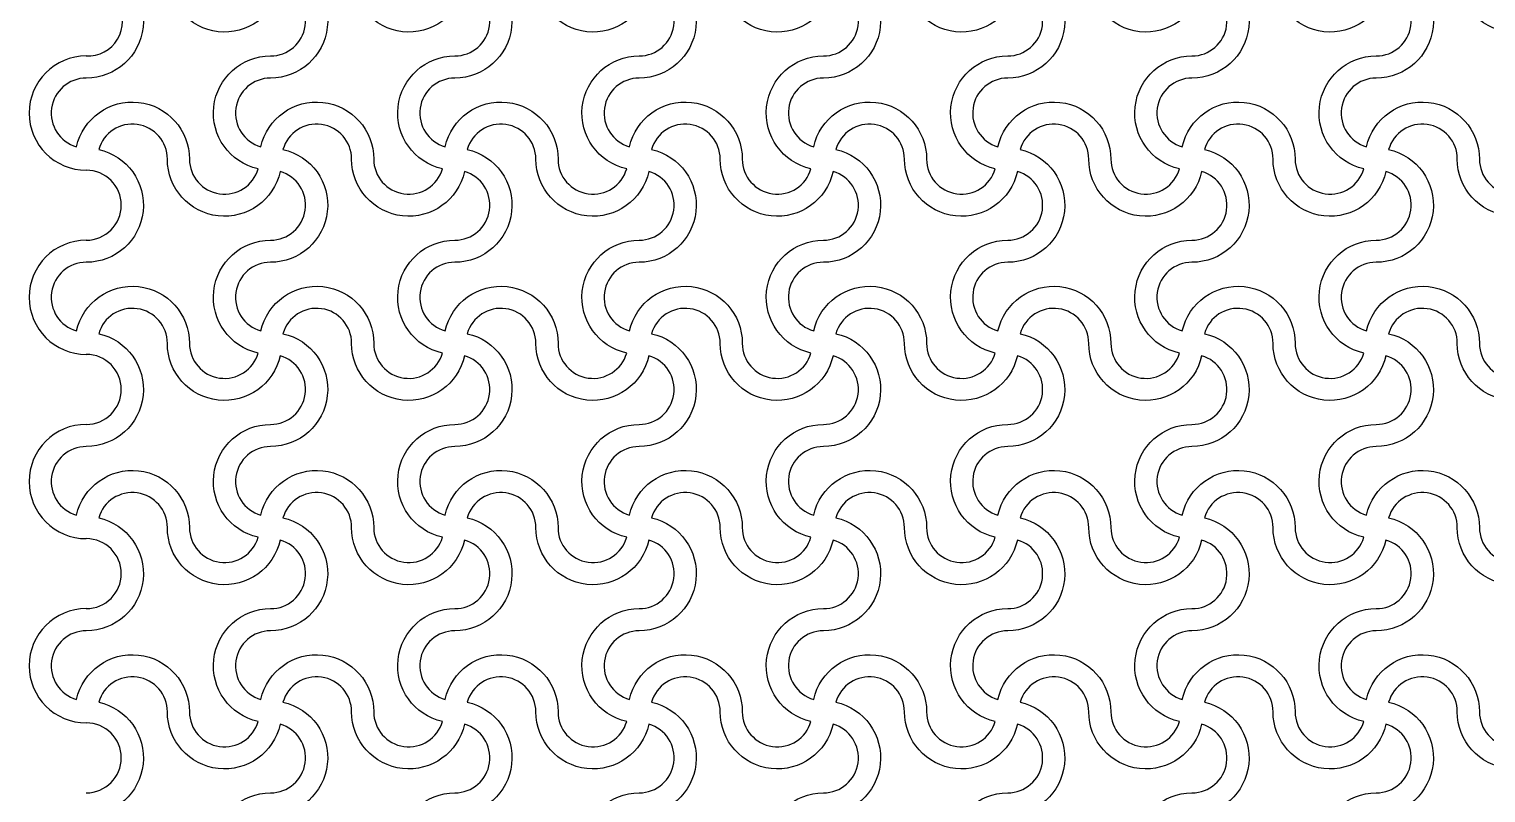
# Model space of a CAD drawing. Header units: millimetres. Extents: x 24 to 345, y 12 to 201.
# Drawn here: x 261.385 to 264.546, y 109.706 to 111.364 of the extents above; entities that cross this region are included whole.
import ezdxf

# ---------------------------------------------------------------- set-up
doc = ezdxf.new("R2010")
doc.units = ezdxf.units.MM
doc.header["$MEASUREMENT"] = 0
doc.layers.add('5th metal (rf+ground)', color=240, linetype='Continuous')

msp = doc.modelspace()

# ---------------------------------------------------------------- linework, layer by layer
at = {"layer": '5th metal (rf+ground)'}
for points in [[(261.92956, 111.4546, -0.8959788), (261.68453, 111.48156, 0.8687853), (261.5355, 111.5026, -0.8959788), (261.50853, 111.25756, 0.8687853), (261.4875, 111.10853, -0.8959788), (261.73253, 111.08156, 0.8687853), (261.88156, 111.06053, -0.8959788), (261.90853, 111.30556, 0.8687853)], [(261.92956, 111.4546, -0.8959788), (261.68453, 111.48156, 0.8687853), (261.5355, 111.5026, -0.8959788), (261.50853, 111.25756, 0.8687853), (261.4875, 111.10853, -0.8959788), (261.73253, 111.08156, 0.8687853), (261.88156, 111.06053, -0.8959788), (261.90853, 111.30556, 0.8687853)], [(261.92956, 111.4546, -0.8959788), (261.68453, 111.48156, 0.8687853), (261.5355, 111.5026, -0.8959788), (261.50853, 111.25756, 0.8687853), (261.4875, 111.10853, -0.8959788), (261.73253, 111.08156, 0.8687853), (261.88156, 111.06053, -0.8959788), (261.90853, 111.30556, 0.8687853)], [(261.92956, 111.4546, -0.8959788), (261.68453, 111.48156, 0.8687853), (261.5355, 111.5026, -0.8959788), (261.50853, 111.25756, 0.8687853), (261.4875, 111.10853, -0.8959788), (261.73253, 111.08156, 0.8687853), (261.88156, 111.06053, -0.8959788), (261.90853, 111.30556, 0.8687853)], [(262.32956, 111.4546, -0.8959788), (262.08453, 111.48156, 0.8687853), (261.9355, 111.5026, -0.8959788), (261.90853, 111.25756, 0.8687853), (261.8875, 111.10853, -0.8959788), (262.13253, 111.08156, 0.8687853), (262.28156, 111.06053, -0.8959788), (262.30853, 111.30556, 0.8687853)], [(262.32956, 111.4546, -0.8959788), (262.08453, 111.48156, 0.8687853), (261.9355, 111.5026, -0.8959788), (261.90853, 111.25756, 0.8687853), (261.8875, 111.10853, -0.8959788), (262.13253, 111.08156, 0.8687853), (262.28156, 111.06053, -0.8959788), (262.30853, 111.30556, 0.8687853)], [(262.32956, 111.4546, -0.8959788), (262.08453, 111.48156, 0.8687853), (261.9355, 111.5026, -0.8959788), (261.90853, 111.25756, 0.8687853), (261.8875, 111.10853, -0.8959788), (262.13253, 111.08156, 0.8687853), (262.28156, 111.06053, -0.8959788), (262.30853, 111.30556, 0.8687853)], [(262.32956, 111.4546, -0.8959788), (262.08453, 111.48156, 0.8687853), (261.9355, 111.5026, -0.8959788), (261.90853, 111.25756, 0.8687853), (261.8875, 111.10853, -0.8959788), (262.13253, 111.08156, 0.8687853), (262.28156, 111.06053, -0.8959788), (262.30853, 111.30556, 0.8687853)], [(262.72956, 111.4546, -0.8959788), (262.48453, 111.48156, 0.8687853), (262.3355, 111.5026, -0.8959788), (262.30853, 111.25756, 0.8687853), (262.2875, 111.10853, -0.8959788), (262.53253, 111.08156, 0.8687853), (262.68156, 111.06053, -0.8959788), (262.70853, 111.30556, 0.8687853)], [(262.72956, 111.4546, -0.8959788), (262.48453, 111.48156, 0.8687853), (262.3355, 111.5026, -0.8959788), (262.30853, 111.25756, 0.8687853), (262.2875, 111.10853, -0.8959788), (262.53253, 111.08156, 0.8687853), (262.68156, 111.06053, -0.8959788), (262.70853, 111.30556, 0.8687853)], [(262.72956, 111.4546, -0.8959788), (262.48453, 111.48156, 0.8687853), (262.3355, 111.5026, -0.8959788), (262.30853, 111.25756, 0.8687853), (262.2875, 111.10853, -0.8959788), (262.53253, 111.08156, 0.8687853), (262.68156, 111.06053, -0.8959788), (262.70853, 111.30556, 0.8687853)], [(262.72956, 111.4546, -0.8959788), (262.48453, 111.48156, 0.8687853), (262.3355, 111.5026, -0.8959788), (262.30853, 111.25756, 0.8687853), (262.2875, 111.10853, -0.8959788), (262.53253, 111.08156, 0.8687853), (262.68156, 111.06053, -0.8959788), (262.70853, 111.30556, 0.8687853)], [(263.12956, 111.4546, -0.8959788), (262.88453, 111.48156, 0.8687853), (262.7355, 111.5026, -0.8959788), (262.70853, 111.25756, 0.8687853), (262.6875, 111.10853, -0.8959788), (262.93253, 111.08156, 0.8687853), (263.08156, 111.06053, -0.8959788), (263.10853, 111.30556, 0.8687853)], [(263.12956, 111.4546, -0.8959788), (262.88453, 111.48156, 0.8687853), (262.7355, 111.5026, -0.8959788), (262.70853, 111.25756, 0.8687853), (262.6875, 111.10853, -0.8959788), (262.93253, 111.08156, 0.8687853), (263.08156, 111.06053, -0.8959788), (263.10853, 111.30556, 0.8687853)], [(263.12956, 111.4546, -0.8959788), (262.88453, 111.48156, 0.8687853), (262.7355, 111.5026, -0.8959788), (262.70853, 111.25756, 0.8687853), (262.6875, 111.10853, -0.8959788), (262.93253, 111.08156, 0.8687853), (263.08156, 111.06053, -0.8959788), (263.10853, 111.30556, 0.8687853)], [(263.12956, 111.4546, -0.8959788), (262.88453, 111.48156, 0.8687853), (262.7355, 111.5026, -0.8959788), (262.70853, 111.25756, 0.8687853), (262.6875, 111.10853, -0.8959788), (262.93253, 111.08156, 0.8687853), (263.08156, 111.06053, -0.8959788), (263.10853, 111.30556, 0.8687853)], [(263.52956, 111.4546, -0.8959788), (263.28453, 111.48156, 0.8687853), (263.1355, 111.5026, -0.8959788), (263.10853, 111.25756, 0.8687853), (263.0875, 111.10853, -0.8959788), (263.33253, 111.08156, 0.8687853), (263.48156, 111.06053, -0.8959788), (263.50853, 111.30556, 0.8687853)], [(263.52956, 111.4546, -0.8959788), (263.28453, 111.48156, 0.8687853), (263.1355, 111.5026, -0.8959788), (263.10853, 111.25756, 0.8687853), (263.0875, 111.10853, -0.8959788), (263.33253, 111.08156, 0.8687853), (263.48156, 111.06053, -0.8959788), (263.50853, 111.30556, 0.8687853)], [(263.52956, 111.4546, -0.8959788), (263.28453, 111.48156, 0.8687853), (263.1355, 111.5026, -0.8959788), (263.10853, 111.25756, 0.8687853), (263.0875, 111.10853, -0.8959788), (263.33253, 111.08156, 0.8687853), (263.48156, 111.06053, -0.8959788), (263.50853, 111.30556, 0.8687853)], [(263.52956, 111.4546, -0.8959788), (263.28453, 111.48156, 0.8687853), (263.1355, 111.5026, -0.8959788), (263.10853, 111.25756, 0.8687853), (263.0875, 111.10853, -0.8959788), (263.33253, 111.08156, 0.8687853), (263.48156, 111.06053, -0.8959788), (263.50853, 111.30556, 0.8687853)], [(263.92956, 111.4546, -0.8959788), (263.68453, 111.48156, 0.8687853), (263.5355, 111.5026, -0.8959788), (263.50853, 111.25756, 0.8687853), (263.4875, 111.10853, -0.8959788), (263.73253, 111.08156, 0.8687853), (263.88156, 111.06053, -0.8959788), (263.90853, 111.30556, 0.8687853)], [(263.92956, 111.4546, -0.8959788), (263.68453, 111.48156, 0.8687853), (263.5355, 111.5026, -0.8959788), (263.50853, 111.25756, 0.8687853), (263.4875, 111.10853, -0.8959788), (263.73253, 111.08156, 0.8687853), (263.88156, 111.06053, -0.8959788), (263.90853, 111.30556, 0.8687853)], [(263.92956, 111.4546, -0.8959788), (263.68453, 111.48156, 0.8687853), (263.5355, 111.5026, -0.8959788), (263.50853, 111.25756, 0.8687853), (263.4875, 111.10853, -0.8959788), (263.73253, 111.08156, 0.8687853), (263.88156, 111.06053, -0.8959788), (263.90853, 111.30556, 0.8687853)], [(263.92956, 111.4546, -0.8959788), (263.68453, 111.48156, 0.8687853), (263.5355, 111.5026, -0.8959788), (263.50853, 111.25756, 0.8687853), (263.4875, 111.10853, -0.8959788), (263.73253, 111.08156, 0.8687853), (263.88156, 111.06053, -0.8959788), (263.90853, 111.30556, 0.8687853)], [(264.32956, 111.4546, -0.8959788), (264.08453, 111.48156, 0.8687853), (263.9355, 111.5026, -0.8959788), (263.90853, 111.25756, 0.8687853), (263.8875, 111.10853, -0.8959788), (264.13253, 111.08156, 0.8687853), (264.28156, 111.06053, -0.8959788), (264.30853, 111.30556, 0.8687853)], [(264.32956, 111.4546, -0.8959788), (264.08453, 111.48156, 0.8687853), (263.9355, 111.5026, -0.8959788), (263.90853, 111.25756, 0.8687853), (263.8875, 111.10853, -0.8959788), (264.13253, 111.08156, 0.8687853), (264.28156, 111.06053, -0.8959788), (264.30853, 111.30556, 0.8687853)], [(264.32956, 111.4546, -0.8959788), (264.08453, 111.48156, 0.8687853), (263.9355, 111.5026, -0.8959788), (263.90853, 111.25756, 0.8687853), (263.8875, 111.10853, -0.8959788), (264.13253, 111.08156, 0.8687853), (264.28156, 111.06053, -0.8959788), (264.30853, 111.30556, 0.8687853)], [(264.32956, 111.4546, -0.8959788), (264.08453, 111.48156, 0.8687853), (263.9355, 111.5026, -0.8959788), (263.90853, 111.25756, 0.8687853), (263.8875, 111.10853, -0.8959788), (264.13253, 111.08156, 0.8687853), (264.28156, 111.06053, -0.8959788), (264.30853, 111.30556, 0.8687853)], [(264.72956, 111.4546, -0.8959788), (264.48453, 111.48156, 0.8687853), (264.3355, 111.5026, -0.8959788), (264.30853, 111.25756, 0.8687853), (264.2875, 111.10853, -0.8959788), (264.53253, 111.08156, 0.8687853), (264.68156, 111.06053, -0.8959788), (264.70853, 111.30556, 0.8687853)], [(264.72956, 111.4546, -0.8959788), (264.48453, 111.48156, 0.8687853), (264.3355, 111.5026, -0.8959788), (264.30853, 111.25756, 0.8687853), (264.2875, 111.10853, -0.8959788), (264.53253, 111.08156, 0.8687853), (264.68156, 111.06053, -0.8959788), (264.70853, 111.30556, 0.8687853)], [(264.72956, 111.4546, -0.8959788), (264.48453, 111.48156, 0.8687853), (264.3355, 111.5026, -0.8959788), (264.30853, 111.25756, 0.8687853), (264.2875, 111.10853, -0.8959788), (264.53253, 111.08156, 0.8687853), (264.68156, 111.06053, -0.8959788), (264.70853, 111.30556, 0.8687853)], [(264.72956, 111.4546, -0.8959788), (264.48453, 111.48156, 0.8687853), (264.3355, 111.5026, -0.8959788), (264.30853, 111.25756, 0.8687853), (264.2875, 111.10853, -0.8959788), (264.53253, 111.08156, 0.8687853), (264.68156, 111.06053, -0.8959788), (264.70853, 111.30556, 0.8687853)], [(261.92956, 111.0546, -0.8959788), (261.68453, 111.08156, 0.8687853), (261.5355, 111.1026, -0.8959788), (261.50853, 110.85756, 0.8687853), (261.4875, 110.70853, -0.8959788), (261.73253, 110.68156, 0.8687853), (261.88156, 110.66053, -0.8959788), (261.90853, 110.90556, 0.8687853)], [(261.92956, 111.0546, -0.8959788), (261.68453, 111.08156, 0.8687853), (261.5355, 111.1026, -0.8959788), (261.50853, 110.85756, 0.8687853), (261.4875, 110.70853, -0.8959788), (261.73253, 110.68156, 0.8687853), (261.88156, 110.66053, -0.8959788), (261.90853, 110.90556, 0.8687853)], [(261.92956, 111.0546, -0.8959788), (261.68453, 111.08156, 0.8687853), (261.5355, 111.1026, -0.8959788), (261.50853, 110.85756, 0.8687853), (261.4875, 110.70853, -0.8959788), (261.73253, 110.68156, 0.8687853), (261.88156, 110.66053, -0.8959788), (261.90853, 110.90556, 0.8687853)], [(261.92956, 111.0546, -0.8959788), (261.68453, 111.08156, 0.8687853), (261.5355, 111.1026, -0.8959788), (261.50853, 110.85756, 0.8687853), (261.4875, 110.70853, -0.8959788), (261.73253, 110.68156, 0.8687853), (261.88156, 110.66053, -0.8959788), (261.90853, 110.90556, 0.8687853)], [(262.32956, 111.0546, -0.8959788), (262.08453, 111.08156, 0.8687853), (261.9355, 111.1026, -0.8959788), (261.90853, 110.85756, 0.8687853), (261.8875, 110.70853, -0.8959788), (262.13253, 110.68156, 0.8687853), (262.28156, 110.66053, -0.8959788), (262.30853, 110.90556, 0.8687853)], [(262.32956, 111.0546, -0.8959788), (262.08453, 111.08156, 0.8687853), (261.9355, 111.1026, -0.8959788), (261.90853, 110.85756, 0.8687853), (261.8875, 110.70853, -0.8959788), (262.13253, 110.68156, 0.8687853), (262.28156, 110.66053, -0.8959788), (262.30853, 110.90556, 0.8687853)], [(262.32956, 111.0546, -0.8959788), (262.08453, 111.08156, 0.8687853), (261.9355, 111.1026, -0.8959788), (261.90853, 110.85756, 0.8687853), (261.8875, 110.70853, -0.8959788), (262.13253, 110.68156, 0.8687853), (262.28156, 110.66053, -0.8959788), (262.30853, 110.90556, 0.8687853)], [(262.32956, 111.0546, -0.8959788), (262.08453, 111.08156, 0.8687853), (261.9355, 111.1026, -0.8959788), (261.90853, 110.85756, 0.8687853), (261.8875, 110.70853, -0.8959788), (262.13253, 110.68156, 0.8687853), (262.28156, 110.66053, -0.8959788), (262.30853, 110.90556, 0.8687853)], [(262.72956, 111.0546, -0.8959788), (262.48453, 111.08156, 0.8687853), (262.3355, 111.1026, -0.8959788), (262.30853, 110.85756, 0.8687853), (262.2875, 110.70853, -0.8959788), (262.53253, 110.68156, 0.8687853), (262.68156, 110.66053, -0.8959788), (262.70853, 110.90556, 0.8687853)], [(262.72956, 111.0546, -0.8959788), (262.48453, 111.08156, 0.8687853), (262.3355, 111.1026, -0.8959788), (262.30853, 110.85756, 0.8687853), (262.2875, 110.70853, -0.8959788), (262.53253, 110.68156, 0.8687853), (262.68156, 110.66053, -0.8959788), (262.70853, 110.90556, 0.8687853)], [(262.72956, 111.0546, -0.8959788), (262.48453, 111.08156, 0.8687853), (262.3355, 111.1026, -0.8959788), (262.30853, 110.85756, 0.8687853), (262.2875, 110.70853, -0.8959788), (262.53253, 110.68156, 0.8687853), (262.68156, 110.66053, -0.8959788), (262.70853, 110.90556, 0.8687853)], [(262.72956, 111.0546, -0.8959788), (262.48453, 111.08156, 0.8687853), (262.3355, 111.1026, -0.8959788), (262.30853, 110.85756, 0.8687853), (262.2875, 110.70853, -0.8959788), (262.53253, 110.68156, 0.8687853), (262.68156, 110.66053, -0.8959788), (262.70853, 110.90556, 0.8687853)], [(263.12956, 111.0546, -0.8959788), (262.88453, 111.08156, 0.8687853), (262.7355, 111.1026, -0.8959788), (262.70853, 110.85756, 0.8687853), (262.6875, 110.70853, -0.8959788), (262.93253, 110.68156, 0.8687853), (263.08156, 110.66053, -0.8959788), (263.10853, 110.90556, 0.8687853)], [(263.12956, 111.0546, -0.8959788), (262.88453, 111.08156, 0.8687853), (262.7355, 111.1026, -0.8959788), (262.70853, 110.85756, 0.8687853), (262.6875, 110.70853, -0.8959788), (262.93253, 110.68156, 0.8687853), (263.08156, 110.66053, -0.8959788), (263.10853, 110.90556, 0.8687853)], [(263.12956, 111.0546, -0.8959788), (262.88453, 111.08156, 0.8687853), (262.7355, 111.1026, -0.8959788), (262.70853, 110.85756, 0.8687853), (262.6875, 110.70853, -0.8959788), (262.93253, 110.68156, 0.8687853), (263.08156, 110.66053, -0.8959788), (263.10853, 110.90556, 0.8687853)], [(263.12956, 111.0546, -0.8959788), (262.88453, 111.08156, 0.8687853), (262.7355, 111.1026, -0.8959788), (262.70853, 110.85756, 0.8687853), (262.6875, 110.70853, -0.8959788), (262.93253, 110.68156, 0.8687853), (263.08156, 110.66053, -0.8959788), (263.10853, 110.90556, 0.8687853)], [(263.52956, 111.0546, -0.8959788), (263.28453, 111.08156, 0.8687853), (263.1355, 111.1026, -0.8959788), (263.10853, 110.85756, 0.8687853), (263.0875, 110.70853, -0.8959788), (263.33253, 110.68156, 0.8687853), (263.48156, 110.66053, -0.8959788), (263.50853, 110.90556, 0.8687853)], [(263.52956, 111.0546, -0.8959788), (263.28453, 111.08156, 0.8687853), (263.1355, 111.1026, -0.8959788), (263.10853, 110.85756, 0.8687853), (263.0875, 110.70853, -0.8959788), (263.33253, 110.68156, 0.8687853), (263.48156, 110.66053, -0.8959788), (263.50853, 110.90556, 0.8687853)], [(263.52956, 111.0546, -0.8959788), (263.28453, 111.08156, 0.8687853), (263.1355, 111.1026, -0.8959788), (263.10853, 110.85756, 0.8687853), (263.0875, 110.70853, -0.8959788), (263.33253, 110.68156, 0.8687853), (263.48156, 110.66053, -0.8959788), (263.50853, 110.90556, 0.8687853)], [(263.52956, 111.0546, -0.8959788), (263.28453, 111.08156, 0.8687853), (263.1355, 111.1026, -0.8959788), (263.10853, 110.85756, 0.8687853), (263.0875, 110.70853, -0.8959788), (263.33253, 110.68156, 0.8687853), (263.48156, 110.66053, -0.8959788), (263.50853, 110.90556, 0.8687853)], [(263.92956, 111.0546, -0.8959788), (263.68453, 111.08156, 0.8687853), (263.5355, 111.1026, -0.8959788), (263.50853, 110.85756, 0.8687853), (263.4875, 110.70853, -0.8959788), (263.73253, 110.68156, 0.8687853), (263.88156, 110.66053, -0.8959788), (263.90853, 110.90556, 0.8687853)], [(263.92956, 111.0546, -0.8959788), (263.68453, 111.08156, 0.8687853), (263.5355, 111.1026, -0.8959788), (263.50853, 110.85756, 0.8687853), (263.4875, 110.70853, -0.8959788), (263.73253, 110.68156, 0.8687853), (263.88156, 110.66053, -0.8959788), (263.90853, 110.90556, 0.8687853)], [(263.92956, 111.0546, -0.8959788), (263.68453, 111.08156, 0.8687853), (263.5355, 111.1026, -0.8959788), (263.50853, 110.85756, 0.8687853), (263.4875, 110.70853, -0.8959788), (263.73253, 110.68156, 0.8687853), (263.88156, 110.66053, -0.8959788), (263.90853, 110.90556, 0.8687853)], [(263.92956, 111.0546, -0.8959788), (263.68453, 111.08156, 0.8687853), (263.5355, 111.1026, -0.8959788), (263.50853, 110.85756, 0.8687853), (263.4875, 110.70853, -0.8959788), (263.73253, 110.68156, 0.8687853), (263.88156, 110.66053, -0.8959788), (263.90853, 110.90556, 0.8687853)], [(264.32956, 111.0546, -0.8959788), (264.08453, 111.08156, 0.8687853), (263.9355, 111.1026, -0.8959788), (263.90853, 110.85756, 0.8687853), (263.8875, 110.70853, -0.8959788), (264.13253, 110.68156, 0.8687853), (264.28156, 110.66053, -0.8959788), (264.30853, 110.90556, 0.8687853)], [(264.32956, 111.0546, -0.8959788), (264.08453, 111.08156, 0.8687853), (263.9355, 111.1026, -0.8959788), (263.90853, 110.85756, 0.8687853), (263.8875, 110.70853, -0.8959788), (264.13253, 110.68156, 0.8687853), (264.28156, 110.66053, -0.8959788), (264.30853, 110.90556, 0.8687853)], [(264.32956, 111.0546, -0.8959788), (264.08453, 111.08156, 0.8687853), (263.9355, 111.1026, -0.8959788), (263.90853, 110.85756, 0.8687853), (263.8875, 110.70853, -0.8959788), (264.13253, 110.68156, 0.8687853), (264.28156, 110.66053, -0.8959788), (264.30853, 110.90556, 0.8687853)], [(264.32956, 111.0546, -0.8959788), (264.08453, 111.08156, 0.8687853), (263.9355, 111.1026, -0.8959788), (263.90853, 110.85756, 0.8687853), (263.8875, 110.70853, -0.8959788), (264.13253, 110.68156, 0.8687853), (264.28156, 110.66053, -0.8959788), (264.30853, 110.90556, 0.8687853)], [(264.72956, 111.0546, -0.8959788), (264.48453, 111.08156, 0.8687853), (264.3355, 111.1026, -0.8959788), (264.30853, 110.85756, 0.8687853), (264.2875, 110.70853, -0.8959788), (264.53253, 110.68156, 0.8687853), (264.68156, 110.66053, -0.8959788), (264.70853, 110.90556, 0.8687853)], [(264.72956, 111.0546, -0.8959788), (264.48453, 111.08156, 0.8687853), (264.3355, 111.1026, -0.8959788), (264.30853, 110.85756, 0.8687853), (264.2875, 110.70853, -0.8959788), (264.53253, 110.68156, 0.8687853), (264.68156, 110.66053, -0.8959788), (264.70853, 110.90556, 0.8687853)], [(264.72956, 111.0546, -0.8959788), (264.48453, 111.08156, 0.8687853), (264.3355, 111.1026, -0.8959788), (264.30853, 110.85756, 0.8687853), (264.2875, 110.70853, -0.8959788), (264.53253, 110.68156, 0.8687853), (264.68156, 110.66053, -0.8959788), (264.70853, 110.90556, 0.8687853)], [(264.72956, 111.0546, -0.8959788), (264.48453, 111.08156, 0.8687853), (264.3355, 111.1026, -0.8959788), (264.30853, 110.85756, 0.8687853), (264.2875, 110.70853, -0.8959788), (264.53253, 110.68156, 0.8687853), (264.68156, 110.66053, -0.8959788), (264.70853, 110.90556, 0.8687853)], [(261.92956, 110.6546, -0.8959788), (261.68453, 110.68156, 0.8687853), (261.5355, 110.7026, -0.8959788), (261.50853, 110.45756, 0.8687853), (261.4875, 110.30853, -0.8959788), (261.73253, 110.28156, 0.8687853), (261.88156, 110.26053, -0.8959788), (261.90853, 110.50556, 0.8687853)], [(261.92956, 110.6546, -0.8959788), (261.68453, 110.68156, 0.8687853), (261.5355, 110.7026, -0.8959788), (261.50853, 110.45756, 0.8687853), (261.4875, 110.30853, -0.8959788), (261.73253, 110.28156, 0.8687853), (261.88156, 110.26053, -0.8959788), (261.90853, 110.50556, 0.8687853)], [(261.92956, 110.6546, -0.8959788), (261.68453, 110.68156, 0.8687853), (261.5355, 110.7026, -0.8959788), (261.50853, 110.45756, 0.8687853), (261.4875, 110.30853, -0.8959788), (261.73253, 110.28156, 0.8687853), (261.88156, 110.26053, -0.8959788), (261.90853, 110.50556, 0.8687853)], [(261.92956, 110.6546, -0.8959788), (261.68453, 110.68156, 0.8687853), (261.5355, 110.7026, -0.8959788), (261.50853, 110.45756, 0.8687853), (261.4875, 110.30853, -0.8959788), (261.73253, 110.28156, 0.8687853), (261.88156, 110.26053, -0.8959788), (261.90853, 110.50556, 0.8687853)], [(262.32956, 110.6546, -0.8959788), (262.08453, 110.68156, 0.8687853), (261.9355, 110.7026, -0.8959788), (261.90853, 110.45756, 0.8687853), (261.8875, 110.30853, -0.8959788), (262.13253, 110.28156, 0.8687853), (262.28156, 110.26053, -0.8959788), (262.30853, 110.50556, 0.8687853)], [(262.32956, 110.6546, -0.8959788), (262.08453, 110.68156, 0.8687853), (261.9355, 110.7026, -0.8959788), (261.90853, 110.45756, 0.8687853), (261.8875, 110.30853, -0.8959788), (262.13253, 110.28156, 0.8687853), (262.28156, 110.26053, -0.8959788), (262.30853, 110.50556, 0.8687853)], [(262.32956, 110.6546, -0.8959788), (262.08453, 110.68156, 0.8687853), (261.9355, 110.7026, -0.8959788), (261.90853, 110.45756, 0.8687853), (261.8875, 110.30853, -0.8959788), (262.13253, 110.28156, 0.8687853), (262.28156, 110.26053, -0.8959788), (262.30853, 110.50556, 0.8687853)], [(262.32956, 110.6546, -0.8959788), (262.08453, 110.68156, 0.8687853), (261.9355, 110.7026, -0.8959788), (261.90853, 110.45756, 0.8687853), (261.8875, 110.30853, -0.8959788), (262.13253, 110.28156, 0.8687853), (262.28156, 110.26053, -0.8959788), (262.30853, 110.50556, 0.8687853)], [(262.72956, 110.6546, -0.8959788), (262.48453, 110.68156, 0.8687853), (262.3355, 110.7026, -0.8959788), (262.30853, 110.45756, 0.8687853), (262.2875, 110.30853, -0.8959788), (262.53253, 110.28156, 0.8687853), (262.68156, 110.26053, -0.8959788), (262.70853, 110.50556, 0.8687853)], [(262.72956, 110.6546, -0.8959788), (262.48453, 110.68156, 0.8687853), (262.3355, 110.7026, -0.8959788), (262.30853, 110.45756, 0.8687853), (262.2875, 110.30853, -0.8959788), (262.53253, 110.28156, 0.8687853), (262.68156, 110.26053, -0.8959788), (262.70853, 110.50556, 0.8687853)], [(262.72956, 110.6546, -0.8959788), (262.48453, 110.68156, 0.8687853), (262.3355, 110.7026, -0.8959788), (262.30853, 110.45756, 0.8687853), (262.2875, 110.30853, -0.8959788), (262.53253, 110.28156, 0.8687853), (262.68156, 110.26053, -0.8959788), (262.70853, 110.50556, 0.8687853)], [(262.72956, 110.6546, -0.8959788), (262.48453, 110.68156, 0.8687853), (262.3355, 110.7026, -0.8959788), (262.30853, 110.45756, 0.8687853), (262.2875, 110.30853, -0.8959788), (262.53253, 110.28156, 0.8687853), (262.68156, 110.26053, -0.8959788), (262.70853, 110.50556, 0.8687853)], [(263.12956, 110.6546, -0.8959788), (262.88453, 110.68156, 0.8687853), (262.7355, 110.7026, -0.8959788), (262.70853, 110.45756, 0.8687853), (262.6875, 110.30853, -0.8959788), (262.93253, 110.28156, 0.8687853), (263.08156, 110.26053, -0.8959788), (263.10853, 110.50556, 0.8687853)], [(263.12956, 110.6546, -0.8959788), (262.88453, 110.68156, 0.8687853), (262.7355, 110.7026, -0.8959788), (262.70853, 110.45756, 0.8687853), (262.6875, 110.30853, -0.8959788), (262.93253, 110.28156, 0.8687853), (263.08156, 110.26053, -0.8959788), (263.10853, 110.50556, 0.8687853)], [(263.12956, 110.6546, -0.8959788), (262.88453, 110.68156, 0.8687853), (262.7355, 110.7026, -0.8959788), (262.70853, 110.45756, 0.8687853), (262.6875, 110.30853, -0.8959788), (262.93253, 110.28156, 0.8687853), (263.08156, 110.26053, -0.8959788), (263.10853, 110.50556, 0.8687853)], [(263.12956, 110.6546, -0.8959788), (262.88453, 110.68156, 0.8687853), (262.7355, 110.7026, -0.8959788), (262.70853, 110.45756, 0.8687853), (262.6875, 110.30853, -0.8959788), (262.93253, 110.28156, 0.8687853), (263.08156, 110.26053, -0.8959788), (263.10853, 110.50556, 0.8687853)], [(263.52956, 110.6546, -0.8959788), (263.28453, 110.68156, 0.8687853), (263.1355, 110.7026, -0.8959788), (263.10853, 110.45756, 0.8687853), (263.0875, 110.30853, -0.8959788), (263.33253, 110.28156, 0.8687853), (263.48156, 110.26053, -0.8959788), (263.50853, 110.50556, 0.8687853)], [(263.52956, 110.6546, -0.8959788), (263.28453, 110.68156, 0.8687853), (263.1355, 110.7026, -0.8959788), (263.10853, 110.45756, 0.8687853), (263.0875, 110.30853, -0.8959788), (263.33253, 110.28156, 0.8687853), (263.48156, 110.26053, -0.8959788), (263.50853, 110.50556, 0.8687853)], [(263.52956, 110.6546, -0.8959788), (263.28453, 110.68156, 0.8687853), (263.1355, 110.7026, -0.8959788), (263.10853, 110.45756, 0.8687853), (263.0875, 110.30853, -0.8959788), (263.33253, 110.28156, 0.8687853), (263.48156, 110.26053, -0.8959788), (263.50853, 110.50556, 0.8687853)], [(263.52956, 110.6546, -0.8959788), (263.28453, 110.68156, 0.8687853), (263.1355, 110.7026, -0.8959788), (263.10853, 110.45756, 0.8687853), (263.0875, 110.30853, -0.8959788), (263.33253, 110.28156, 0.8687853), (263.48156, 110.26053, -0.8959788), (263.50853, 110.50556, 0.8687853)], [(263.92956, 110.6546, -0.8959788), (263.68453, 110.68156, 0.8687853), (263.5355, 110.7026, -0.8959788), (263.50853, 110.45756, 0.8687853), (263.4875, 110.30853, -0.8959788), (263.73253, 110.28156, 0.8687853), (263.88156, 110.26053, -0.8959788), (263.90853, 110.50556, 0.8687853)], [(263.92956, 110.6546, -0.8959788), (263.68453, 110.68156, 0.8687853), (263.5355, 110.7026, -0.8959788), (263.50853, 110.45756, 0.8687853), (263.4875, 110.30853, -0.8959788), (263.73253, 110.28156, 0.8687853), (263.88156, 110.26053, -0.8959788), (263.90853, 110.50556, 0.8687853)], [(263.92956, 110.6546, -0.8959788), (263.68453, 110.68156, 0.8687853), (263.5355, 110.7026, -0.8959788), (263.50853, 110.45756, 0.8687853), (263.4875, 110.30853, -0.8959788), (263.73253, 110.28156, 0.8687853), (263.88156, 110.26053, -0.8959788), (263.90853, 110.50556, 0.8687853)], [(263.92956, 110.6546, -0.8959788), (263.68453, 110.68156, 0.8687853), (263.5355, 110.7026, -0.8959788), (263.50853, 110.45756, 0.8687853), (263.4875, 110.30853, -0.8959788), (263.73253, 110.28156, 0.8687853), (263.88156, 110.26053, -0.8959788), (263.90853, 110.50556, 0.8687853)], [(264.32956, 110.6546, -0.8959788), (264.08453, 110.68156, 0.8687853), (263.9355, 110.7026, -0.8959788), (263.90853, 110.45756, 0.8687853), (263.8875, 110.30853, -0.8959788), (264.13253, 110.28156, 0.8687853), (264.28156, 110.26053, -0.8959788), (264.30853, 110.50556, 0.8687853)], [(264.32956, 110.6546, -0.8959788), (264.08453, 110.68156, 0.8687853), (263.9355, 110.7026, -0.8959788), (263.90853, 110.45756, 0.8687853), (263.8875, 110.30853, -0.8959788), (264.13253, 110.28156, 0.8687853), (264.28156, 110.26053, -0.8959788), (264.30853, 110.50556, 0.8687853)], [(264.32956, 110.6546, -0.8959788), (264.08453, 110.68156, 0.8687853), (263.9355, 110.7026, -0.8959788), (263.90853, 110.45756, 0.8687853), (263.8875, 110.30853, -0.8959788), (264.13253, 110.28156, 0.8687853), (264.28156, 110.26053, -0.8959788), (264.30853, 110.50556, 0.8687853)], [(264.32956, 110.6546, -0.8959788), (264.08453, 110.68156, 0.8687853), (263.9355, 110.7026, -0.8959788), (263.90853, 110.45756, 0.8687853), (263.8875, 110.30853, -0.8959788), (264.13253, 110.28156, 0.8687853), (264.28156, 110.26053, -0.8959788), (264.30853, 110.50556, 0.8687853)], [(264.72956, 110.6546, -0.8959788), (264.48453, 110.68156, 0.8687853), (264.3355, 110.7026, -0.8959788), (264.30853, 110.45756, 0.8687853), (264.2875, 110.30853, -0.8959788), (264.53253, 110.28156, 0.8687853), (264.68156, 110.26053, -0.8959788), (264.70853, 110.50556, 0.8687853)], [(264.72956, 110.6546, -0.8959788), (264.48453, 110.68156, 0.8687853), (264.3355, 110.7026, -0.8959788), (264.30853, 110.45756, 0.8687853), (264.2875, 110.30853, -0.8959788), (264.53253, 110.28156, 0.8687853), (264.68156, 110.26053, -0.8959788), (264.70853, 110.50556, 0.8687853)], [(264.72956, 110.6546, -0.8959788), (264.48453, 110.68156, 0.8687853), (264.3355, 110.7026, -0.8959788), (264.30853, 110.45756, 0.8687853), (264.2875, 110.30853, -0.8959788), (264.53253, 110.28156, 0.8687853), (264.68156, 110.26053, -0.8959788), (264.70853, 110.50556, 0.8687853)], [(264.72956, 110.6546, -0.8959788), (264.48453, 110.68156, 0.8687853), (264.3355, 110.7026, -0.8959788), (264.30853, 110.45756, 0.8687853), (264.2875, 110.30853, -0.8959788), (264.53253, 110.28156, 0.8687853), (264.68156, 110.26053, -0.8959788), (264.70853, 110.50556, 0.8687853)], [(261.92956, 110.2546, -0.8959788), (261.68453, 110.28156, 0.8687853), (261.5355, 110.3026, -0.8959788), (261.50853, 110.05756, 0.8687853), (261.4875, 109.90853, -0.8959788), (261.73253, 109.88156, 0.8687853), (261.88156, 109.86053, -0.8959788), (261.90853, 110.10556, 0.8687853)], [(261.92956, 110.2546, -0.8959788), (261.68453, 110.28156, 0.8687853), (261.5355, 110.3026, -0.8959788), (261.50853, 110.05756, 0.8687853), (261.4875, 109.90853, -0.8959788), (261.73253, 109.88156, 0.8687853), (261.88156, 109.86053, -0.8959788), (261.90853, 110.10556, 0.8687853)], [(261.92956, 110.2546, -0.8959788), (261.68453, 110.28156, 0.8687853), (261.5355, 110.3026, -0.8959788), (261.50853, 110.05756, 0.8687853), (261.4875, 109.90853, -0.8959788), (261.73253, 109.88156, 0.8687853), (261.88156, 109.86053, -0.8959788), (261.90853, 110.10556, 0.8687853)], [(261.92956, 110.2546, -0.8959788), (261.68453, 110.28156, 0.8687853), (261.5355, 110.3026, -0.8959788), (261.50853, 110.05756, 0.8687853), (261.4875, 109.90853, -0.8959788), (261.73253, 109.88156, 0.8687853), (261.88156, 109.86053, -0.8959788), (261.90853, 110.10556, 0.8687853)], [(262.32956, 110.2546, -0.8959788), (262.08453, 110.28156, 0.8687853), (261.9355, 110.3026, -0.8959788), (261.90853, 110.05756, 0.8687853), (261.8875, 109.90853, -0.8959788), (262.13253, 109.88156, 0.8687853), (262.28156, 109.86053, -0.8959788), (262.30853, 110.10556, 0.8687853)], [(262.32956, 110.2546, -0.8959788), (262.08453, 110.28156, 0.8687853), (261.9355, 110.3026, -0.8959788), (261.90853, 110.05756, 0.8687853), (261.8875, 109.90853, -0.8959788), (262.13253, 109.88156, 0.8687853), (262.28156, 109.86053, -0.8959788), (262.30853, 110.10556, 0.8687853)], [(262.32956, 110.2546, -0.8959788), (262.08453, 110.28156, 0.8687853), (261.9355, 110.3026, -0.8959788), (261.90853, 110.05756, 0.8687853), (261.8875, 109.90853, -0.8959788), (262.13253, 109.88156, 0.8687853), (262.28156, 109.86053, -0.8959788), (262.30853, 110.10556, 0.8687853)], [(262.32956, 110.2546, -0.8959788), (262.08453, 110.28156, 0.8687853), (261.9355, 110.3026, -0.8959788), (261.90853, 110.05756, 0.8687853), (261.8875, 109.90853, -0.8959788), (262.13253, 109.88156, 0.8687853), (262.28156, 109.86053, -0.8959788), (262.30853, 110.10556, 0.8687853)], [(262.72956, 110.2546, -0.8959788), (262.48453, 110.28156, 0.8687853), (262.3355, 110.3026, -0.8959788), (262.30853, 110.05756, 0.8687853), (262.2875, 109.90853, -0.8959788), (262.53253, 109.88156, 0.8687853), (262.68156, 109.86053, -0.8959788), (262.70853, 110.10556, 0.8687853)], [(262.72956, 110.2546, -0.8959788), (262.48453, 110.28156, 0.8687853), (262.3355, 110.3026, -0.8959788), (262.30853, 110.05756, 0.8687853), (262.2875, 109.90853, -0.8959788), (262.53253, 109.88156, 0.8687853), (262.68156, 109.86053, -0.8959788), (262.70853, 110.10556, 0.8687853)], [(262.72956, 110.2546, -0.8959788), (262.48453, 110.28156, 0.8687853), (262.3355, 110.3026, -0.8959788), (262.30853, 110.05756, 0.8687853), (262.2875, 109.90853, -0.8959788), (262.53253, 109.88156, 0.8687853), (262.68156, 109.86053, -0.8959788), (262.70853, 110.10556, 0.8687853)], [(262.72956, 110.2546, -0.8959788), (262.48453, 110.28156, 0.8687853), (262.3355, 110.3026, -0.8959788), (262.30853, 110.05756, 0.8687853), (262.2875, 109.90853, -0.8959788), (262.53253, 109.88156, 0.8687853), (262.68156, 109.86053, -0.8959788), (262.70853, 110.10556, 0.8687853)], [(263.12956, 110.2546, -0.8959788), (262.88453, 110.28156, 0.8687853), (262.7355, 110.3026, -0.8959788), (262.70853, 110.05756, 0.8687853), (262.6875, 109.90853, -0.8959788), (262.93253, 109.88156, 0.8687853), (263.08156, 109.86053, -0.8959788), (263.10853, 110.10556, 0.8687853)], [(263.12956, 110.2546, -0.8959788), (262.88453, 110.28156, 0.8687853), (262.7355, 110.3026, -0.8959788), (262.70853, 110.05756, 0.8687853), (262.6875, 109.90853, -0.8959788), (262.93253, 109.88156, 0.8687853), (263.08156, 109.86053, -0.8959788), (263.10853, 110.10556, 0.8687853)], [(263.12956, 110.2546, -0.8959788), (262.88453, 110.28156, 0.8687853), (262.7355, 110.3026, -0.8959788), (262.70853, 110.05756, 0.8687853), (262.6875, 109.90853, -0.8959788), (262.93253, 109.88156, 0.8687853), (263.08156, 109.86053, -0.8959788), (263.10853, 110.10556, 0.8687853)], [(263.12956, 110.2546, -0.8959788), (262.88453, 110.28156, 0.8687853), (262.7355, 110.3026, -0.8959788), (262.70853, 110.05756, 0.8687853), (262.6875, 109.90853, -0.8959788), (262.93253, 109.88156, 0.8687853), (263.08156, 109.86053, -0.8959788), (263.10853, 110.10556, 0.8687853)], [(263.52956, 110.2546, -0.8959788), (263.28453, 110.28156, 0.8687853), (263.1355, 110.3026, -0.8959788), (263.10853, 110.05756, 0.8687853), (263.0875, 109.90853, -0.8959788), (263.33253, 109.88156, 0.8687853), (263.48156, 109.86053, -0.8959788), (263.50853, 110.10556, 0.8687853)], [(263.52956, 110.2546, -0.8959788), (263.28453, 110.28156, 0.8687853), (263.1355, 110.3026, -0.8959788), (263.10853, 110.05756, 0.8687853), (263.0875, 109.90853, -0.8959788), (263.33253, 109.88156, 0.8687853), (263.48156, 109.86053, -0.8959788), (263.50853, 110.10556, 0.8687853)], [(263.52956, 110.2546, -0.8959788), (263.28453, 110.28156, 0.8687853), (263.1355, 110.3026, -0.8959788), (263.10853, 110.05756, 0.8687853), (263.0875, 109.90853, -0.8959788), (263.33253, 109.88156, 0.8687853), (263.48156, 109.86053, -0.8959788), (263.50853, 110.10556, 0.8687853)], [(263.52956, 110.2546, -0.8959788), (263.28453, 110.28156, 0.8687853), (263.1355, 110.3026, -0.8959788), (263.10853, 110.05756, 0.8687853), (263.0875, 109.90853, -0.8959788), (263.33253, 109.88156, 0.8687853), (263.48156, 109.86053, -0.8959788), (263.50853, 110.10556, 0.8687853)], [(263.92956, 110.2546, -0.8959788), (263.68453, 110.28156, 0.8687853), (263.5355, 110.3026, -0.8959788), (263.50853, 110.05756, 0.8687853), (263.4875, 109.90853, -0.8959788), (263.73253, 109.88156, 0.8687853), (263.88156, 109.86053, -0.8959788), (263.90853, 110.10556, 0.8687853)], [(263.92956, 110.2546, -0.8959788), (263.68453, 110.28156, 0.8687853), (263.5355, 110.3026, -0.8959788), (263.50853, 110.05756, 0.8687853), (263.4875, 109.90853, -0.8959788), (263.73253, 109.88156, 0.8687853), (263.88156, 109.86053, -0.8959788), (263.90853, 110.10556, 0.8687853)], [(263.92956, 110.2546, -0.8959788), (263.68453, 110.28156, 0.8687853), (263.5355, 110.3026, -0.8959788), (263.50853, 110.05756, 0.8687853), (263.4875, 109.90853, -0.8959788), (263.73253, 109.88156, 0.8687853), (263.88156, 109.86053, -0.8959788), (263.90853, 110.10556, 0.8687853)], [(263.92956, 110.2546, -0.8959788), (263.68453, 110.28156, 0.8687853), (263.5355, 110.3026, -0.8959788), (263.50853, 110.05756, 0.8687853), (263.4875, 109.90853, -0.8959788), (263.73253, 109.88156, 0.8687853), (263.88156, 109.86053, -0.8959788), (263.90853, 110.10556, 0.8687853)], [(264.32956, 110.2546, -0.8959788), (264.08453, 110.28156, 0.8687853), (263.9355, 110.3026, -0.8959788), (263.90853, 110.05756, 0.8687853), (263.8875, 109.90853, -0.8959788), (264.13253, 109.88156, 0.8687853), (264.28156, 109.86053, -0.8959788), (264.30853, 110.10556, 0.8687853)], [(264.32956, 110.2546, -0.8959788), (264.08453, 110.28156, 0.8687853), (263.9355, 110.3026, -0.8959788), (263.90853, 110.05756, 0.8687853), (263.8875, 109.90853, -0.8959788), (264.13253, 109.88156, 0.8687853), (264.28156, 109.86053, -0.8959788), (264.30853, 110.10556, 0.8687853)], [(264.32956, 110.2546, -0.8959788), (264.08453, 110.28156, 0.8687853), (263.9355, 110.3026, -0.8959788), (263.90853, 110.05756, 0.8687853), (263.8875, 109.90853, -0.8959788), (264.13253, 109.88156, 0.8687853), (264.28156, 109.86053, -0.8959788), (264.30853, 110.10556, 0.8687853)], [(264.32956, 110.2546, -0.8959788), (264.08453, 110.28156, 0.8687853), (263.9355, 110.3026, -0.8959788), (263.90853, 110.05756, 0.8687853), (263.8875, 109.90853, -0.8959788), (264.13253, 109.88156, 0.8687853), (264.28156, 109.86053, -0.8959788), (264.30853, 110.10556, 0.8687853)], [(264.72956, 110.2546, -0.8959788), (264.48453, 110.28156, 0.8687853), (264.3355, 110.3026, -0.8959788), (264.30853, 110.05756, 0.8687853), (264.2875, 109.90853, -0.8959788), (264.53253, 109.88156, 0.8687853), (264.68156, 109.86053, -0.8959788), (264.70853, 110.10556, 0.8687853)], [(264.72956, 110.2546, -0.8959788), (264.48453, 110.28156, 0.8687853), (264.3355, 110.3026, -0.8959788), (264.30853, 110.05756, 0.8687853), (264.2875, 109.90853, -0.8959788), (264.53253, 109.88156, 0.8687853), (264.68156, 109.86053, -0.8959788), (264.70853, 110.10556, 0.8687853)], [(264.72956, 110.2546, -0.8959788), (264.48453, 110.28156, 0.8687853), (264.3355, 110.3026, -0.8959788), (264.30853, 110.05756, 0.8687853), (264.2875, 109.90853, -0.8959788), (264.53253, 109.88156, 0.8687853), (264.68156, 109.86053, -0.8959788), (264.70853, 110.10556, 0.8687853)], [(264.72956, 110.2546, -0.8959788), (264.48453, 110.28156, 0.8687853), (264.3355, 110.3026, -0.8959788), (264.30853, 110.05756, 0.8687853), (264.2875, 109.90853, -0.8959788), (264.53253, 109.88156, 0.8687853), (264.68156, 109.86053, -0.8959788), (264.70853, 110.10556, 0.8687853)], [(261.92956, 109.8546, -0.8959788), (261.68453, 109.88156, 0.8687853), (261.5355, 109.9026, -0.8959788), (261.50853, 109.65756, 0.8687853), (261.4875, 109.50853, -0.8959788), (261.73253, 109.48156, 0.8687853), (261.88156, 109.46053, -0.8959788), (261.90853, 109.70556, 0.8687853)], [(261.92956, 109.8546, -0.8959788), (261.68453, 109.88156, 0.8687853), (261.5355, 109.9026, -0.8959788), (261.50853, 109.65756, 0.8687853), (261.4875, 109.50853, -0.8959788), (261.73253, 109.48156, 0.8687853), (261.88156, 109.46053, -0.8959788), (261.90853, 109.70556, 0.8687853)], [(261.92956, 109.8546, -0.8959788), (261.68453, 109.88156, 0.8687853), (261.5355, 109.9026, -0.8959788), (261.50853, 109.65756, 0.8687853), (261.4875, 109.50853, -0.8959788), (261.73253, 109.48156, 0.8687853), (261.88156, 109.46053, -0.8959788), (261.90853, 109.70556, 0.8687853)], [(261.92956, 109.8546, -0.8959788), (261.68453, 109.88156, 0.8687853), (261.5355, 109.9026, -0.8959788), (261.50853, 109.65756, 0.8687853), (261.4875, 109.50853, -0.8959788), (261.73253, 109.48156, 0.8687853), (261.88156, 109.46053, -0.8959788), (261.90853, 109.70556, 0.8687853)], [(262.32956, 109.8546, -0.8959788), (262.08453, 109.88156, 0.8687853), (261.9355, 109.9026, -0.8959788), (261.90853, 109.65756, 0.8687853), (261.8875, 109.50853, -0.8959788), (262.13253, 109.48156, 0.8687853), (262.28156, 109.46053, -0.8959788), (262.30853, 109.70556, 0.8687853)], [(262.32956, 109.8546, -0.8959788), (262.08453, 109.88156, 0.8687853), (261.9355, 109.9026, -0.8959788), (261.90853, 109.65756, 0.8687853), (261.8875, 109.50853, -0.8959788), (262.13253, 109.48156, 0.8687853), (262.28156, 109.46053, -0.8959788), (262.30853, 109.70556, 0.8687853)], [(262.32956, 109.8546, -0.8959788), (262.08453, 109.88156, 0.8687853), (261.9355, 109.9026, -0.8959788), (261.90853, 109.65756, 0.8687853), (261.8875, 109.50853, -0.8959788), (262.13253, 109.48156, 0.8687853), (262.28156, 109.46053, -0.8959788), (262.30853, 109.70556, 0.8687853)], [(262.32956, 109.8546, -0.8959788), (262.08453, 109.88156, 0.8687853), (261.9355, 109.9026, -0.8959788), (261.90853, 109.65756, 0.8687853), (261.8875, 109.50853, -0.8959788), (262.13253, 109.48156, 0.8687853), (262.28156, 109.46053, -0.8959788), (262.30853, 109.70556, 0.8687853)], [(262.72956, 109.8546, -0.8959788), (262.48453, 109.88156, 0.8687853), (262.3355, 109.9026, -0.8959788), (262.30853, 109.65756, 0.8687853), (262.2875, 109.50853, -0.8959788), (262.53253, 109.48156, 0.8687853), (262.68156, 109.46053, -0.8959788), (262.70853, 109.70556, 0.8687853)], [(262.72956, 109.8546, -0.8959788), (262.48453, 109.88156, 0.8687853), (262.3355, 109.9026, -0.8959788), (262.30853, 109.65756, 0.8687853), (262.2875, 109.50853, -0.8959788), (262.53253, 109.48156, 0.8687853), (262.68156, 109.46053, -0.8959788), (262.70853, 109.70556, 0.8687853)], [(262.72956, 109.8546, -0.8959788), (262.48453, 109.88156, 0.8687853), (262.3355, 109.9026, -0.8959788), (262.30853, 109.65756, 0.8687853), (262.2875, 109.50853, -0.8959788), (262.53253, 109.48156, 0.8687853), (262.68156, 109.46053, -0.8959788), (262.70853, 109.70556, 0.8687853)], [(262.72956, 109.8546, -0.8959788), (262.48453, 109.88156, 0.8687853), (262.3355, 109.9026, -0.8959788), (262.30853, 109.65756, 0.8687853), (262.2875, 109.50853, -0.8959788), (262.53253, 109.48156, 0.8687853), (262.68156, 109.46053, -0.8959788), (262.70853, 109.70556, 0.8687853)], [(263.12956, 109.8546, -0.8959788), (262.88453, 109.88156, 0.8687853), (262.7355, 109.9026, -0.8959788), (262.70853, 109.65756, 0.8687853), (262.6875, 109.50853, -0.8959788), (262.93253, 109.48156, 0.8687853), (263.08156, 109.46053, -0.8959788), (263.10853, 109.70556, 0.8687853)], [(263.12956, 109.8546, -0.8959788), (262.88453, 109.88156, 0.8687853), (262.7355, 109.9026, -0.8959788), (262.70853, 109.65756, 0.8687853), (262.6875, 109.50853, -0.8959788), (262.93253, 109.48156, 0.8687853), (263.08156, 109.46053, -0.8959788), (263.10853, 109.70556, 0.8687853)], [(263.12956, 109.8546, -0.8959788), (262.88453, 109.88156, 0.8687853), (262.7355, 109.9026, -0.8959788), (262.70853, 109.65756, 0.8687853), (262.6875, 109.50853, -0.8959788), (262.93253, 109.48156, 0.8687853), (263.08156, 109.46053, -0.8959788), (263.10853, 109.70556, 0.8687853)], [(263.12956, 109.8546, -0.8959788), (262.88453, 109.88156, 0.8687853), (262.7355, 109.9026, -0.8959788), (262.70853, 109.65756, 0.8687853), (262.6875, 109.50853, -0.8959788), (262.93253, 109.48156, 0.8687853), (263.08156, 109.46053, -0.8959788), (263.10853, 109.70556, 0.8687853)], [(263.52956, 109.8546, -0.8959788), (263.28453, 109.88156, 0.8687853), (263.1355, 109.9026, -0.8959788), (263.10853, 109.65756, 0.8687853), (263.0875, 109.50853, -0.8959788), (263.33253, 109.48156, 0.8687853), (263.48156, 109.46053, -0.8959788), (263.50853, 109.70556, 0.8687853)], [(263.52956, 109.8546, -0.8959788), (263.28453, 109.88156, 0.8687853), (263.1355, 109.9026, -0.8959788), (263.10853, 109.65756, 0.8687853), (263.0875, 109.50853, -0.8959788), (263.33253, 109.48156, 0.8687853), (263.48156, 109.46053, -0.8959788), (263.50853, 109.70556, 0.8687853)], [(263.52956, 109.8546, -0.8959788), (263.28453, 109.88156, 0.8687853), (263.1355, 109.9026, -0.8959788), (263.10853, 109.65756, 0.8687853), (263.0875, 109.50853, -0.8959788), (263.33253, 109.48156, 0.8687853), (263.48156, 109.46053, -0.8959788), (263.50853, 109.70556, 0.8687853)], [(263.52956, 109.8546, -0.8959788), (263.28453, 109.88156, 0.8687853), (263.1355, 109.9026, -0.8959788), (263.10853, 109.65756, 0.8687853), (263.0875, 109.50853, -0.8959788), (263.33253, 109.48156, 0.8687853), (263.48156, 109.46053, -0.8959788), (263.50853, 109.70556, 0.8687853)], [(263.92956, 109.8546, -0.8959788), (263.68453, 109.88156, 0.8687853), (263.5355, 109.9026, -0.8959788), (263.50853, 109.65756, 0.8687853), (263.4875, 109.50853, -0.8959788), (263.73253, 109.48156, 0.8687853), (263.88156, 109.46053, -0.8959788), (263.90853, 109.70556, 0.8687853)], [(263.92956, 109.8546, -0.8959788), (263.68453, 109.88156, 0.8687853), (263.5355, 109.9026, -0.8959788), (263.50853, 109.65756, 0.8687853), (263.4875, 109.50853, -0.8959788), (263.73253, 109.48156, 0.8687853), (263.88156, 109.46053, -0.8959788), (263.90853, 109.70556, 0.8687853)], [(263.92956, 109.8546, -0.8959788), (263.68453, 109.88156, 0.8687853), (263.5355, 109.9026, -0.8959788), (263.50853, 109.65756, 0.8687853), (263.4875, 109.50853, -0.8959788), (263.73253, 109.48156, 0.8687853), (263.88156, 109.46053, -0.8959788), (263.90853, 109.70556, 0.8687853)], [(263.92956, 109.8546, -0.8959788), (263.68453, 109.88156, 0.8687853), (263.5355, 109.9026, -0.8959788), (263.50853, 109.65756, 0.8687853), (263.4875, 109.50853, -0.8959788), (263.73253, 109.48156, 0.8687853), (263.88156, 109.46053, -0.8959788), (263.90853, 109.70556, 0.8687853)], [(264.32956, 109.8546, -0.8959788), (264.08453, 109.88156, 0.8687853), (263.9355, 109.9026, -0.8959788), (263.90853, 109.65756, 0.8687853), (263.8875, 109.50853, -0.8959788), (264.13253, 109.48156, 0.8687853), (264.28156, 109.46053, -0.8959788), (264.30853, 109.70556, 0.8687853)], [(264.32956, 109.8546, -0.8959788), (264.08453, 109.88156, 0.8687853), (263.9355, 109.9026, -0.8959788), (263.90853, 109.65756, 0.8687853), (263.8875, 109.50853, -0.8959788), (264.13253, 109.48156, 0.8687853), (264.28156, 109.46053, -0.8959788), (264.30853, 109.70556, 0.8687853)], [(264.32956, 109.8546, -0.8959788), (264.08453, 109.88156, 0.8687853), (263.9355, 109.9026, -0.8959788), (263.90853, 109.65756, 0.8687853), (263.8875, 109.50853, -0.8959788), (264.13253, 109.48156, 0.8687853), (264.28156, 109.46053, -0.8959788), (264.30853, 109.70556, 0.8687853)], [(264.32956, 109.8546, -0.8959788), (264.08453, 109.88156, 0.8687853), (263.9355, 109.9026, -0.8959788), (263.90853, 109.65756, 0.8687853), (263.8875, 109.50853, -0.8959788), (264.13253, 109.48156, 0.8687853), (264.28156, 109.46053, -0.8959788), (264.30853, 109.70556, 0.8687853)], [(264.72956, 109.8546, -0.8959788), (264.48453, 109.88156, 0.8687853), (264.3355, 109.9026, -0.8959788), (264.30853, 109.65756, 0.8687853), (264.2875, 109.50853, -0.8959788), (264.53253, 109.48156, 0.8687853), (264.68156, 109.46053, -0.8959788), (264.70853, 109.70556, 0.8687853)], [(264.72956, 109.8546, -0.8959788), (264.48453, 109.88156, 0.8687853), (264.3355, 109.9026, -0.8959788), (264.30853, 109.65756, 0.8687853), (264.2875, 109.50853, -0.8959788), (264.53253, 109.48156, 0.8687853), (264.68156, 109.46053, -0.8959788), (264.70853, 109.70556, 0.8687853)], [(264.72956, 109.8546, -0.8959788), (264.48453, 109.88156, 0.8687853), (264.3355, 109.9026, -0.8959788), (264.30853, 109.65756, 0.8687853), (264.2875, 109.50853, -0.8959788), (264.53253, 109.48156, 0.8687853), (264.68156, 109.46053, -0.8959788), (264.70853, 109.70556, 0.8687853)], [(264.72956, 109.8546, -0.8959788), (264.48453, 109.88156, 0.8687853), (264.3355, 109.9026, -0.8959788), (264.30853, 109.65756, 0.8687853), (264.2875, 109.50853, -0.8959788), (264.53253, 109.48156, 0.8687853), (264.68156, 109.46053, -0.8959788), (264.70853, 109.70556, 0.8687853)]]:
    msp.add_lwpolyline(points, format="xyb", close=True, dxfattribs=at)
for centre, radius, start, end in [((261.51198, 111.38069), 0.07521, 267.36738, 92.63262), ((261.50853, 111.18156), 0.124, 90, 270), ((261.50853, 111.18156), 0.124, 90, 270), ((261.50853, 111.18156), 0.124, 90, 270), ((261.50853, 111.18156), 0.124, 90, 270), ((261.50853, 110.98156), 0.076, 270, 90), ((261.50853, 110.98156), 0.076, 270, 90), ((261.50853, 110.98156), 0.076, 270, 90), ((261.50853, 110.98156), 0.076, 270, 90), ((261.50853, 110.78156), 0.124, 90, 270), ((261.50853, 110.78156), 0.124, 90, 270), ((261.50853, 110.78156), 0.124, 90, 270), ((261.50853, 110.78156), 0.124, 90, 270), ((261.50853, 110.58156), 0.076, 270, 90), ((261.50853, 110.58156), 0.076, 270, 90), ((261.50853, 110.58156), 0.076, 270, 90), ((261.50853, 110.58156), 0.076, 270, 90), ((261.50853, 110.38156), 0.124, 90, 270), ((261.50853, 110.38156), 0.124, 90, 270), ((261.50853, 110.38156), 0.124, 90, 270), ((261.50853, 110.38156), 0.124, 90, 270), ((261.50853, 110.18156), 0.076, 270, 90), ((261.50853, 110.18156), 0.076, 270, 90), ((261.50853, 110.18156), 0.076, 270, 90), ((261.50853, 110.18156), 0.076, 270, 90), ((261.50853, 109.98156), 0.124, 90, 270), ((261.50853, 109.98156), 0.124, 90, 270), ((261.50853, 109.98156), 0.124, 90, 270), ((261.50853, 109.98156), 0.124, 90, 270), ((261.50853, 109.78156), 0.076, 270, 90), ((261.50853, 109.78156), 0.076, 270, 90), ((261.50853, 109.78156), 0.076, 270, 90), ((261.50853, 109.78156), 0.076, 270, 90)]:
    msp.add_arc(centre, radius, start, end, dxfattribs=at)

doc.saveas('drawing.dxf')
